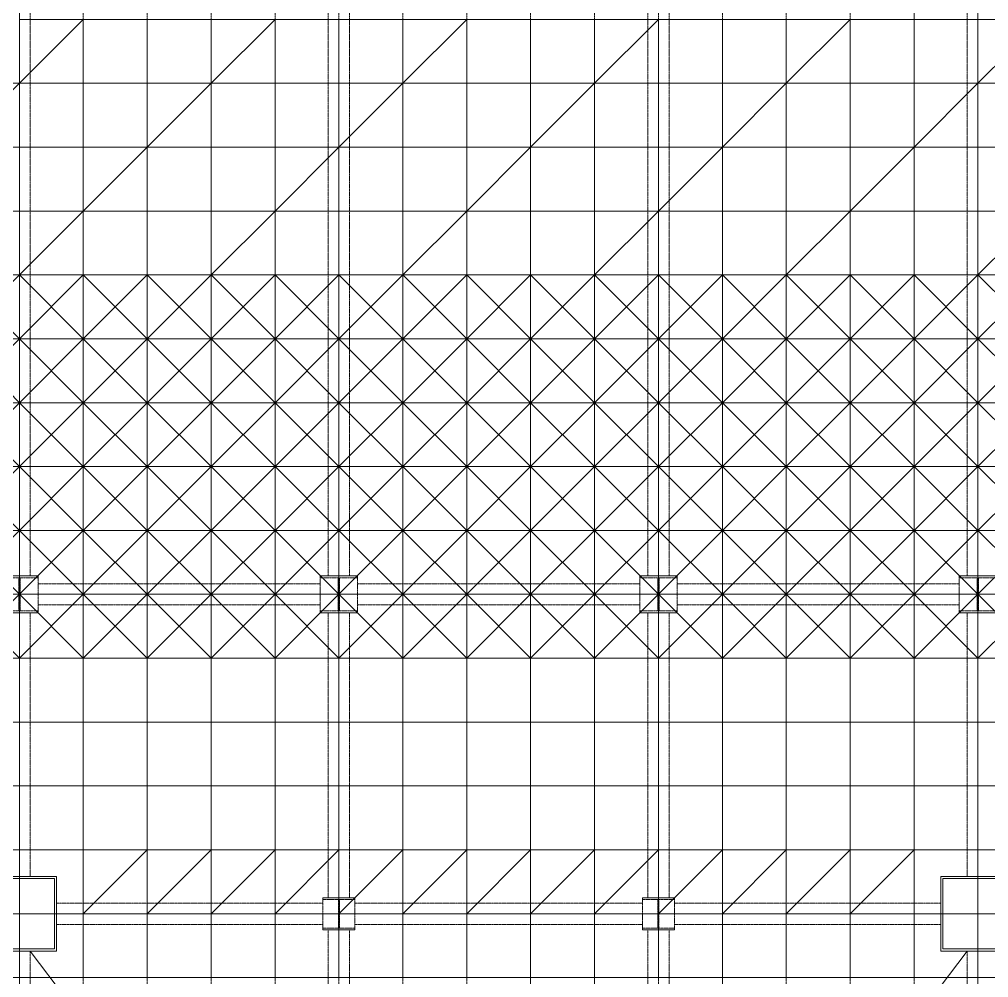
# Model space of a CAD drawing. Extents: x 73996 to 686888, y -9729 to 263202.
# Drawn here: x 390926 to 400026, y 198602 to 207602 of the extents above; entities that cross this region are included whole.
import ezdxf

# ---------------------------------------------------------------- set-up
doc = ezdxf.new("R2010")
doc.units = 0
doc.header["$LTSCALE"] = 20
doc.linetypes.add('Data Center Layout_L20$0$CENTER', pattern=[2, 1.25, -0.25, 0.25, -0.25])
doc.linetypes.add('Data Center Layout_L20$0$DOTK1', pattern=[0.1, 0.05, -0.05])
for name, color, linetype, lineweight in [('Data Center Layout_L20$0$$ALDG', 252, 'Data Center Layout_L20$0$DOTK1', 0), ('Data Center Layout_L20$0$$ALDG-P', 252, 'Continuous', 0), ('Data Center Layout_L20$0$$AREA-RC', 252, 'Continuous', 0), ('Data Center Layout_L20$0$$OOBIKI', 252, 'Data Center Layout_L20$0$DOTK1', 0), ('Data Center Layout_L20$0$ARC', 252, 'Continuous', 0), ('Data Center Layout_L20$0$H-SIN', 252, 'Data Center Layout_L20$0$CENTER', 9), ('Data Center Layout_L20$0$HOJO1', 252, 'Continuous', 0)]:
    doc.layers.add(name, color=color, linetype=linetype, lineweight=lineweight)

# ---------------------------------------------------------------- blocks, each defined once
blk = doc.blocks.new('Data Center Layout_L20$0$45%-AL-G')
blk.add_line((600, 600), (0, 0))
blk.add_lwpolyline([(0, 0), (600, 0), (600, 600), (0, 600)], close=True)
blk = doc.blocks.new('Data Center Layout_L20$0$BLANK')
blk.add_lwpolyline([(0, 0), (600, 0), (600, 600), (0, 600)], close=True)
blk = doc.blocks.new('Data Center Layout_L20$0$AGV')
for p, q in [((0, 600), (600, 0)), ((600, 600), (0, 0))]:
    blk.add_line(p, q)
blk.add_lwpolyline([(0, 0), (600, 0), (600, 600), (0, 600)], close=True)
blk = doc.blocks.new('Data Center Layout_L20$0$A$C80dc7663')
at = {"layer": 'Data Center Layout_L20$0$$ALDG'}
for p, q in [((433540.24, 183095.59), (433540.24, 148995.59)), ((434140.24, 183095.59), (434140.24, 148995.59)), ((434740.24, 183095.59), (434740.24, 148995.59)), ((435340.24, 183095.59), (435340.24, 148995.59)), ((435940.24, 183095.59), (435940.24, 148995.59)), ((436540.24, 183095.59), (436540.24, 148995.59)), ((437140.24, 183095.59), (437140.24, 148995.59)), ((437740.24, 183095.59), (437740.24, 148995.59)), ((438340.24, 183095.59), (438340.24, 148995.59)), ((438940.24, 183095.59), (438940.24, 148995.59)), ((439540.24, 183095.59), (439540.24, 148995.59)), ((440140.24, 183095.59), (440140.24, 148995.59)), ((440740.24, 183095.59), (440740.24, 148995.59)), ((441340.24, 183095.59), (441340.24, 148995.59)), ((441940.24, 183095.59), (441940.24, 166395.59)), ((432940.24, 182515.59), (432940.24, 166395.59)), ((531290.24, 173845.59), (334590.24, 173845.59)), ((334590.24, 173245.59), (531290.24, 173245.59)), ((334590.24, 172645.59), (531290.24, 172645.59)), ((334590.24, 172045.59), (531290.24, 172045.59)), ((531290.24, 171445.59), (334590.24, 171445.59)), ((334590.24, 170845.59), (531290.24, 170845.59)), ((531290.24, 170245.59), (334590.24, 170245.59)), ((334590.24, 169645.59), (531290.24, 169645.59)), ((531290.24, 169045.59), (334590.24, 169045.59)), ((334590.24, 168445.59), (531290.24, 168445.59)), ((531290.24, 167845.59), (334590.24, 167845.59)), ((334590.24, 167245.59), (531290.24, 167245.59)), ((531290.24, 166645.59), (334590.24, 166645.59)), ((433290.24, 166045.59), (441590.24, 166045.59)), ((432940.24, 165695.59), (432940.24, 148995.59)), ((441940.24, 165695.59), (441940.24, 148995.59))]:
    blk.add_line(p, q, dxfattribs=at)
at = {"layer": 'Data Center Layout_L20$0$$ALDG-P'}
for points in [[(423940.24, 172045.59), (486940.24, 172045.59), (486940.24, 181045.59), (423940.24, 181045.59)], [(421540.24, 151045.59), (421540.24, 165445.59), (428140.24, 165445.59), (428140.24, 154045.59), (431740.24, 154045.59), (431740.24, 165445.59), (439540.24, 165445.59), (439540.24, 151045.59)]]:
    blk.add_lwpolyline(points, close=True, dxfattribs=at)
at = {"layer": 'Data Center Layout_L20$0$$AREA-RC'}
blk.add_lwpolyline([(390940.24, 151045.59), (439540.24, 151045.59), (439540.24, 165445.59), (446140.24, 165445.59), (446140.24, 148345.59), (444890.24, 148345.59), (444890.24, 148945.59), (402990.24, 148945.59), (402990.24, 148395.59), (396590.24, 148395.59), (396590.24, 148345.59), (390890.24, 148345.59), (390890.24, 148995.59), (390940.24, 148995.59)], close=True, dxfattribs=at)
at = {"layer": 'Data Center Layout_L20$0$$OOBIKI'}
for p, q in [((433040.24, 169220.59), (433040.24, 179670.59)), ((435840.24, 169220.59), (435840.24, 179670.59)), ((436040.24, 169220.59), (436040.24, 179670.59)), ((438840.24, 169220.59), (438840.24, 179670.59)), ((439040.24, 169220.59), (439040.24, 179670.59)), ((441840.24, 169220.59), (441840.24, 179670.59)), ((433115.24, 169145.59), (435765.24, 169145.59)), ((436115.24, 169145.59), (438765.24, 169145.59)), ((439115.24, 169145.59), (441765.24, 169145.59)), ((433115.24, 168945.59), (435765.24, 168945.59)), ((436115.24, 168945.59), (438765.24, 168945.59)), ((439115.24, 168945.59), (441765.24, 168945.59)), ((433040.24, 166395.59), (433040.24, 168870.59)), ((435840.24, 166195.59), (435840.24, 168870.59)), ((436040.24, 166195.59), (436040.24, 168870.59)), ((438840.24, 166195.59), (438840.24, 168870.59)), ((439040.24, 166195.59), (439040.24, 168870.59)), ((441840.24, 166395.59), (441840.24, 168870.59)), ((433290.24, 166145.59), (435790.24, 166145.59)), ((436090.24, 166145.59), (438790.24, 166145.59)), ((439090.24, 166145.59), (441590.24, 166145.59)), ((433290.24, 165945.59), (435790.24, 165945.59)), ((435840.24, 160195.59), (435840.24, 165895.59)), ((436040.24, 160195.59), (436040.24, 165895.59)), ((436090.24, 165945.59), (438790.24, 165945.59)), ((438840.24, 160195.59), (438840.24, 165895.59)), ((439040.24, 160195.59), (439040.24, 165895.59)), ((439090.24, 165945.59), (441590.24, 165945.59)), ((433040.24, 160195.59), (433040.24, 165695.59)), ((441840.24, 160195.59), (441840.24, 165695.59))]:
    blk.add_line(p, q, dxfattribs=at)
at = {"layer": 'Data Center Layout_L20$0$$OOBIKI', "linetype": 'Data Center Layout_L20$0$DOTK1'}
for points in [[(432765.24, 169220.59), (433115.24, 169220.59), (433115.24, 169201.59), (432946.24, 169201.59), (432946.24, 168889.59), (433115.24, 168889.59), (433115.24, 168870.59), (432765.24, 168870.59), (432765.24, 168889.59), (432934.24, 168889.59), (432934.24, 169201.59), (432765.24, 169201.59)], [(435765.24, 169220.59), (436115.24, 169220.59), (436115.24, 169201.59), (435946.24, 169201.59), (435946.24, 168889.59), (436115.24, 168889.59), (436115.24, 168870.59), (435765.24, 168870.59), (435765.24, 168889.59), (435934.24, 168889.59), (435934.24, 169201.59), (435765.24, 169201.59)], [(438765.24, 169220.59), (439115.24, 169220.59), (439115.24, 169201.59), (438946.24, 169201.59), (438946.24, 168889.59), (439115.24, 168889.59), (439115.24, 168870.59), (438765.24, 168870.59), (438765.24, 168889.59), (438934.24, 168889.59), (438934.24, 169201.59), (438765.24, 169201.59)], [(441765.24, 169220.59), (442115.24, 169220.59), (442115.24, 169201.59), (441946.24, 169201.59), (441946.24, 168889.59), (442115.24, 168889.59), (442115.24, 168870.59), (441765.24, 168870.59), (441765.24, 168889.59), (441934.24, 168889.59), (441934.24, 169201.59), (441765.24, 169201.59)], [(435790.24, 166195.59), (436090.24, 166195.59), (436090.24, 166180.59), (435945.24, 166180.59), (435945.24, 165910.59), (436090.24, 165910.59), (436090.24, 165895.59), (435790.24, 165895.59), (435790.24, 165910.59), (435935.24, 165910.59), (435935.24, 166180.59), (435790.24, 166180.59)], [(438790.24, 166195.59), (439090.24, 166195.59), (439090.24, 166180.59), (438945.24, 166180.59), (438945.24, 165910.59), (439090.24, 165910.59), (439090.24, 165895.59), (438790.24, 165895.59), (438790.24, 165910.59), (438935.24, 165910.59), (438935.24, 166180.59), (438790.24, 166180.59)]]:
    blk.add_lwpolyline(points, close=True, dxfattribs=at)
at = {"layer": 'Data Center Layout_L20$0$$OOBIKI'}
for points in [[(432765.24, 168870.59), (433115.24, 168870.59), (433115.24, 169220.59), (432765.24, 169220.59)], [(435765.24, 168870.59), (436115.24, 168870.59), (436115.24, 169220.59), (435765.24, 169220.59)], [(438765.24, 168870.59), (439115.24, 168870.59), (439115.24, 169220.59), (438765.24, 169220.59)], [(441765.24, 168870.59), (442115.24, 168870.59), (442115.24, 169220.59), (441765.24, 169220.59)], [(435790.24, 165895.59), (436090.24, 165895.59), (436090.24, 166195.59), (435790.24, 166195.59)], [(438790.24, 165895.59), (439090.24, 165895.59), (439090.24, 166195.59), (438790.24, 166195.59)]]:
    blk.add_lwpolyline(points, close=True, dxfattribs=at)
at = {"layer": 'Data Center Layout_L20$0$ARC'}
for points in [[(432590.24, 165695.59), (432590.24, 166395.59), (433290.24, 166395.59), (433290.24, 165695.59)], [(432610.24, 165715.59), (432610.24, 166375.59), (433270.24, 166375.59), (433270.24, 165715.59)], [(441590.24, 165695.59), (441590.24, 166395.59), (442290.24, 166395.59), (442290.24, 165695.59)], [(441610.24, 165715.59), (441610.24, 166375.59), (442270.24, 166375.59), (442270.24, 165715.59)]]:
    blk.add_lwpolyline(points, close=True, dxfattribs=at)
at = {"layer": 'Data Center Layout_L20$0$H-SIN'}
for p, q in [((432940.24, 124521.53), (432940.24, 230045.59)), ((441940.24, 124521.53), (441940.24, 230045.59)), ((294307.41, 172045.59), (588940.24, 172045.59)), ((294307.41, 166045.59), (588940.24, 166045.59))]:
    blk.add_line(p, q, dxfattribs=at)
at = {"layer": 'Data Center Layout_L20$0$HOJO1'}
for p, q in [((441840.24, 165695.59), (433040.24, 154145.59)), ((433040.24, 165695.59), (441840.24, 154145.59))]:
    blk.add_line(p, q, dxfattribs=at)
at = {"layer": 'Data Center Layout_L20$0$$ALDG-P'}
for name, p in [('Data Center Layout_L20$0$BLANK', (441340.24, 174445.59)), ('Data Center Layout_L20$0$BLANK', (441940.24, 174445.59)), ('Data Center Layout_L20$0$45%-AL-G', (432940.24, 173845.59)), ('Data Center Layout_L20$0$BLANK', (433540.24, 173845.59)), ('Data Center Layout_L20$0$BLANK', (434140.24, 173845.59)), ('Data Center Layout_L20$0$45%-AL-G', (434740.24, 173845.59)), ('Data Center Layout_L20$0$BLANK', (435340.24, 173845.59)), ('Data Center Layout_L20$0$BLANK', (435940.24, 173845.59)), ('Data Center Layout_L20$0$45%-AL-G', (436540.24, 173845.59)), ('Data Center Layout_L20$0$BLANK', (437140.24, 173845.59)), ('Data Center Layout_L20$0$BLANK', (437740.24, 173845.59)), ('Data Center Layout_L20$0$45%-AL-G', (438340.24, 173845.59)), ('Data Center Layout_L20$0$BLANK', (438940.24, 173845.59)), ('Data Center Layout_L20$0$BLANK', (439540.24, 173845.59)), ('Data Center Layout_L20$0$45%-AL-G', (440140.24, 173845.59)), ('Data Center Layout_L20$0$BLANK', (440740.24, 173845.59)), ('Data Center Layout_L20$0$BLANK', (441340.24, 173845.59)), ('Data Center Layout_L20$0$45%-AL-G', (441940.24, 173845.59)), ('Data Center Layout_L20$0$45%-AL-G', (432340.24, 173245.59)), ('Data Center Layout_L20$0$BLANK', (432940.24, 173245.59)), ('Data Center Layout_L20$0$BLANK', (433540.24, 173245.59)), ('Data Center Layout_L20$0$45%-AL-G', (434140.24, 173245.59)), ('Data Center Layout_L20$0$BLANK', (434740.24, 173245.59)), ('Data Center Layout_L20$0$BLANK', (435340.24, 173245.59)), ('Data Center Layout_L20$0$45%-AL-G', (435940.24, 173245.59)), ('Data Center Layout_L20$0$BLANK', (436540.24, 173245.59)), ('Data Center Layout_L20$0$BLANK', (437140.24, 173245.59)), ('Data Center Layout_L20$0$45%-AL-G', (437740.24, 173245.59)), ('Data Center Layout_L20$0$BLANK', (438340.24, 173245.59)), ('Data Center Layout_L20$0$BLANK', (438940.24, 173245.59)), ('Data Center Layout_L20$0$45%-AL-G', (439540.24, 173245.59)), ('Data Center Layout_L20$0$BLANK', (440140.24, 173245.59)), ('Data Center Layout_L20$0$BLANK', (440740.24, 173245.59)), ('Data Center Layout_L20$0$45%-AL-G', (441340.24, 173245.59)), ('Data Center Layout_L20$0$BLANK', (441940.24, 173245.59)), ('Data Center Layout_L20$0$BLANK', (432340.24, 172645.59)), ('Data Center Layout_L20$0$BLANK', (432940.24, 172645.59)), ('Data Center Layout_L20$0$45%-AL-G', (433540.24, 172645.59)), ('Data Center Layout_L20$0$BLANK', (434140.24, 172645.59)), ('Data Center Layout_L20$0$BLANK', (434740.24, 172645.59)), ('Data Center Layout_L20$0$45%-AL-G', (435340.24, 172645.59)), ('Data Center Layout_L20$0$BLANK', (435940.24, 172645.59)), ('Data Center Layout_L20$0$BLANK', (436540.24, 172645.59)), ('Data Center Layout_L20$0$45%-AL-G', (437140.24, 172645.59)), ('Data Center Layout_L20$0$BLANK', (437740.24, 172645.59)), ('Data Center Layout_L20$0$BLANK', (438340.24, 172645.59)), ('Data Center Layout_L20$0$45%-AL-G', (438940.24, 172645.59)), ('Data Center Layout_L20$0$BLANK', (439540.24, 172645.59)), ('Data Center Layout_L20$0$BLANK', (440140.24, 172645.59)), ('Data Center Layout_L20$0$45%-AL-G', (440740.24, 172645.59)), ('Data Center Layout_L20$0$BLANK', (441340.24, 172645.59)), ('Data Center Layout_L20$0$BLANK', (441940.24, 172645.59)), ('Data Center Layout_L20$0$BLANK', (432340.24, 172045.59)), ('Data Center Layout_L20$0$45%-AL-G', (432940.24, 172045.59)), ('Data Center Layout_L20$0$BLANK', (433540.24, 172045.59)), ('Data Center Layout_L20$0$BLANK', (434140.24, 172045.59)), ('Data Center Layout_L20$0$45%-AL-G', (434740.24, 172045.59)), ('Data Center Layout_L20$0$BLANK', (435340.24, 172045.59)), ('Data Center Layout_L20$0$BLANK', (435940.24, 172045.59)), ('Data Center Layout_L20$0$45%-AL-G', (436540.24, 172045.59)), ('Data Center Layout_L20$0$BLANK', (437140.24, 172045.59)), ('Data Center Layout_L20$0$BLANK', (437740.24, 172045.59)), ('Data Center Layout_L20$0$45%-AL-G', (438340.24, 172045.59)), ('Data Center Layout_L20$0$BLANK', (438940.24, 172045.59)), ('Data Center Layout_L20$0$BLANK', (439540.24, 172045.59)), ('Data Center Layout_L20$0$45%-AL-G', (440140.24, 172045.59)), ('Data Center Layout_L20$0$BLANK', (440740.24, 172045.59)), ('Data Center Layout_L20$0$BLANK', (441340.24, 172045.59)), ('Data Center Layout_L20$0$45%-AL-G', (441940.24, 172045.59)), ('Data Center Layout_L20$0$AGV', (432340.24, 171445.59)), ('Data Center Layout_L20$0$AGV', (432940.24, 171445.59)), ('Data Center Layout_L20$0$AGV', (433540.24, 171445.59)), ('Data Center Layout_L20$0$AGV', (434140.24, 171445.59)), ('Data Center Layout_L20$0$AGV', (434740.24, 171445.59)), ('Data Center Layout_L20$0$AGV', (435340.24, 171445.59)), ('Data Center Layout_L20$0$AGV', (435940.24, 171445.59)), ('Data Center Layout_L20$0$AGV', (436540.24, 171445.59)), ('Data Center Layout_L20$0$AGV', (437140.24, 171445.59)), ('Data Center Layout_L20$0$AGV', (437740.24, 171445.59)), ('Data Center Layout_L20$0$AGV', (438340.24, 171445.59)), ('Data Center Layout_L20$0$AGV', (438940.24, 171445.59)), ('Data Center Layout_L20$0$AGV', (439540.24, 171445.59)), ('Data Center Layout_L20$0$AGV', (440140.24, 171445.59)), ('Data Center Layout_L20$0$AGV', (440740.24, 171445.59)), ('Data Center Layout_L20$0$AGV', (441340.24, 171445.59)), ('Data Center Layout_L20$0$AGV', (441940.24, 171445.59)), ('Data Center Layout_L20$0$AGV', (432340.24, 170845.59)), ('Data Center Layout_L20$0$AGV', (432940.24, 170845.59)), ('Data Center Layout_L20$0$AGV', (433540.24, 170845.59)), ('Data Center Layout_L20$0$AGV', (434140.24, 170845.59)), ('Data Center Layout_L20$0$AGV', (434740.24, 170845.59)), ('Data Center Layout_L20$0$AGV', (435340.24, 170845.59)), ('Data Center Layout_L20$0$AGV', (435940.24, 170845.59)), ('Data Center Layout_L20$0$AGV', (436540.24, 170845.59)), ('Data Center Layout_L20$0$AGV', (437140.24, 170845.59)), ('Data Center Layout_L20$0$AGV', (437740.24, 170845.59)), ('Data Center Layout_L20$0$AGV', (438340.24, 170845.59)), ('Data Center Layout_L20$0$AGV', (438940.24, 170845.59)), ('Data Center Layout_L20$0$AGV', (439540.24, 170845.59)), ('Data Center Layout_L20$0$AGV', (440140.24, 170845.59)), ('Data Center Layout_L20$0$AGV', (440740.24, 170845.59)), ('Data Center Layout_L20$0$AGV', (441340.24, 170845.59)), ('Data Center Layout_L20$0$AGV', (441940.24, 170845.59)), ('Data Center Layout_L20$0$AGV', (432340.24, 170245.59)), ('Data Center Layout_L20$0$AGV', (432940.24, 170245.59)), ('Data Center Layout_L20$0$AGV', (433540.24, 170245.59)), ('Data Center Layout_L20$0$AGV', (434140.24, 170245.59)), ('Data Center Layout_L20$0$AGV', (434740.24, 170245.59)), ('Data Center Layout_L20$0$AGV', (435340.24, 170245.59)), ('Data Center Layout_L20$0$AGV', (435940.24, 170245.59)), ('Data Center Layout_L20$0$AGV', (436540.24, 170245.59)), ('Data Center Layout_L20$0$AGV', (437140.24, 170245.59)), ('Data Center Layout_L20$0$AGV', (437740.24, 170245.59)), ('Data Center Layout_L20$0$AGV', (438340.24, 170245.59)), ('Data Center Layout_L20$0$AGV', (438940.24, 170245.59)), ('Data Center Layout_L20$0$AGV', (439540.24, 170245.59)), ('Data Center Layout_L20$0$AGV', (440140.24, 170245.59)), ('Data Center Layout_L20$0$AGV', (440740.24, 170245.59)), ('Data Center Layout_L20$0$AGV', (441340.24, 170245.59)), ('Data Center Layout_L20$0$AGV', (441940.24, 170245.59)), ('Data Center Layout_L20$0$AGV', (432340.24, 169645.59)), ('Data Center Layout_L20$0$AGV', (432940.24, 169645.59)), ('Data Center Layout_L20$0$AGV', (433540.24, 169645.59)), ('Data Center Layout_L20$0$AGV', (434140.24, 169645.59)), ('Data Center Layout_L20$0$AGV', (434740.24, 169645.59)), ('Data Center Layout_L20$0$AGV', (435340.24, 169645.59)), ('Data Center Layout_L20$0$AGV', (435940.24, 169645.59)), ('Data Center Layout_L20$0$AGV', (436540.24, 169645.59)), ('Data Center Layout_L20$0$AGV', (437140.24, 169645.59)), ('Data Center Layout_L20$0$AGV', (437740.24, 169645.59)), ('Data Center Layout_L20$0$AGV', (438340.24, 169645.59)), ('Data Center Layout_L20$0$AGV', (438940.24, 169645.59)), ('Data Center Layout_L20$0$AGV', (439540.24, 169645.59)), ('Data Center Layout_L20$0$AGV', (440140.24, 169645.59)), ('Data Center Layout_L20$0$AGV', (440740.24, 169645.59)), ('Data Center Layout_L20$0$AGV', (441340.24, 169645.59)), ('Data Center Layout_L20$0$AGV', (441940.24, 169645.59)), ('Data Center Layout_L20$0$AGV', (432340.24, 169045.59)), ('Data Center Layout_L20$0$AGV', (432940.24, 169045.59)), ('Data Center Layout_L20$0$AGV', (433540.24, 169045.59)), ('Data Center Layout_L20$0$AGV', (434140.24, 169045.59)), ('Data Center Layout_L20$0$AGV', (434740.24, 169045.59)), ('Data Center Layout_L20$0$AGV', (435340.24, 169045.59)), ('Data Center Layout_L20$0$AGV', (435940.24, 169045.59)), ('Data Center Layout_L20$0$AGV', (436540.24, 169045.59)), ('Data Center Layout_L20$0$AGV', (437140.24, 169045.59)), ('Data Center Layout_L20$0$AGV', (437740.24, 169045.59)), ('Data Center Layout_L20$0$AGV', (438340.24, 169045.59)), ('Data Center Layout_L20$0$AGV', (438940.24, 169045.59)), ('Data Center Layout_L20$0$AGV', (439540.24, 169045.59)), ('Data Center Layout_L20$0$AGV', (440140.24, 169045.59)), ('Data Center Layout_L20$0$AGV', (440740.24, 169045.59)), ('Data Center Layout_L20$0$AGV', (441340.24, 169045.59)), ('Data Center Layout_L20$0$AGV', (441940.24, 169045.59)), ('Data Center Layout_L20$0$AGV', (432340.24, 168445.59)), ('Data Center Layout_L20$0$AGV', (432940.24, 168445.59)), ('Data Center Layout_L20$0$AGV', (433540.24, 168445.59)), ('Data Center Layout_L20$0$AGV', (434140.24, 168445.59)), ('Data Center Layout_L20$0$AGV', (434740.24, 168445.59)), ('Data Center Layout_L20$0$AGV', (435340.24, 168445.59)), ('Data Center Layout_L20$0$AGV', (435940.24, 168445.59)), ('Data Center Layout_L20$0$AGV', (436540.24, 168445.59)), ('Data Center Layout_L20$0$AGV', (437140.24, 168445.59)), ('Data Center Layout_L20$0$AGV', (437740.24, 168445.59)), ('Data Center Layout_L20$0$AGV', (438340.24, 168445.59)), ('Data Center Layout_L20$0$AGV', (438940.24, 168445.59)), ('Data Center Layout_L20$0$AGV', (439540.24, 168445.59)), ('Data Center Layout_L20$0$AGV', (440140.24, 168445.59)), ('Data Center Layout_L20$0$AGV', (440740.24, 168445.59)), ('Data Center Layout_L20$0$AGV', (441340.24, 168445.59)), ('Data Center Layout_L20$0$AGV', (441940.24, 168445.59)), ('Data Center Layout_L20$0$BLANK', (432340.24, 167845.59)), ('Data Center Layout_L20$0$BLANK', (432940.24, 167845.59)), ('Data Center Layout_L20$0$BLANK', (433540.24, 167845.59)), ('Data Center Layout_L20$0$BLANK', (434140.24, 167845.59)), ('Data Center Layout_L20$0$BLANK', (434740.24, 167845.59)), ('Data Center Layout_L20$0$BLANK', (435340.24, 167845.59)), ('Data Center Layout_L20$0$BLANK', (435940.24, 167845.59)), ('Data Center Layout_L20$0$BLANK', (436540.24, 167845.59)), ('Data Center Layout_L20$0$BLANK', (437140.24, 167845.59)), ('Data Center Layout_L20$0$BLANK', (437740.24, 167845.59)), ('Data Center Layout_L20$0$BLANK', (438340.24, 167845.59)), ('Data Center Layout_L20$0$BLANK', (438940.24, 167845.59)), ('Data Center Layout_L20$0$BLANK', (439540.24, 167845.59)), ('Data Center Layout_L20$0$BLANK', (440140.24, 167845.59)), ('Data Center Layout_L20$0$BLANK', (440740.24, 167845.59)), ('Data Center Layout_L20$0$BLANK', (441340.24, 167845.59)), ('Data Center Layout_L20$0$BLANK', (441940.24, 167845.59)), ('Data Center Layout_L20$0$BLANK', (432340.24, 167245.59)), ('Data Center Layout_L20$0$BLANK', (432940.24, 167245.59)), ('Data Center Layout_L20$0$BLANK', (433540.24, 167245.59)), ('Data Center Layout_L20$0$BLANK', (434140.24, 167245.59)), ('Data Center Layout_L20$0$BLANK', (434740.24, 167245.59)), ('Data Center Layout_L20$0$BLANK', (435340.24, 167245.59)), ('Data Center Layout_L20$0$BLANK', (435940.24, 167245.59)), ('Data Center Layout_L20$0$BLANK', (436540.24, 167245.59)), ('Data Center Layout_L20$0$BLANK', (437140.24, 167245.59)), ('Data Center Layout_L20$0$BLANK', (437740.24, 167245.59)), ('Data Center Layout_L20$0$BLANK', (438340.24, 167245.59)), ('Data Center Layout_L20$0$BLANK', (438940.24, 167245.59)), ('Data Center Layout_L20$0$BLANK', (439540.24, 167245.59)), ('Data Center Layout_L20$0$BLANK', (440140.24, 167245.59)), ('Data Center Layout_L20$0$BLANK', (440740.24, 167245.59)), ('Data Center Layout_L20$0$BLANK', (441340.24, 167245.59)), ('Data Center Layout_L20$0$BLANK', (441940.24, 167245.59)), ('Data Center Layout_L20$0$BLANK', (432340.24, 166645.59)), ('Data Center Layout_L20$0$BLANK', (432940.24, 166645.59)), ('Data Center Layout_L20$0$BLANK', (433540.24, 166645.59)), ('Data Center Layout_L20$0$BLANK', (434140.24, 166645.59)), ('Data Center Layout_L20$0$BLANK', (434740.24, 166645.59)), ('Data Center Layout_L20$0$BLANK', (435340.24, 166645.59)), ('Data Center Layout_L20$0$BLANK', (435940.24, 166645.59)), ('Data Center Layout_L20$0$BLANK', (436540.24, 166645.59)), ('Data Center Layout_L20$0$BLANK', (437140.24, 166645.59)), ('Data Center Layout_L20$0$BLANK', (437740.24, 166645.59)), ('Data Center Layout_L20$0$BLANK', (438340.24, 166645.59)), ('Data Center Layout_L20$0$BLANK', (438940.24, 166645.59)), ('Data Center Layout_L20$0$BLANK', (439540.24, 166645.59)), ('Data Center Layout_L20$0$BLANK', (440140.24, 166645.59)), ('Data Center Layout_L20$0$BLANK', (440740.24, 166645.59)), ('Data Center Layout_L20$0$BLANK', (441340.24, 166645.59)), ('Data Center Layout_L20$0$BLANK', (441940.24, 166645.59)), ('Data Center Layout_L20$0$BLANK', (432340.24, 166045.59)), ('Data Center Layout_L20$0$BLANK', (432940.24, 166045.59)), ('Data Center Layout_L20$0$45%-AL-G', (433540.24, 166045.59)), ('Data Center Layout_L20$0$45%-AL-G', (434140.24, 166045.59)), ('Data Center Layout_L20$0$45%-AL-G', (434740.24, 166045.59)), ('Data Center Layout_L20$0$45%-AL-G', (435340.24, 166045.59)), ('Data Center Layout_L20$0$45%-AL-G', (435940.24, 166045.59)), ('Data Center Layout_L20$0$45%-AL-G', (436540.24, 166045.59)), ('Data Center Layout_L20$0$45%-AL-G', (437140.24, 166045.59)), ('Data Center Layout_L20$0$45%-AL-G', (437740.24, 166045.59)), ('Data Center Layout_L20$0$45%-AL-G', (438340.24, 166045.59)), ('Data Center Layout_L20$0$45%-AL-G', (438940.24, 166045.59)), ('Data Center Layout_L20$0$45%-AL-G', (439540.24, 166045.59)), ('Data Center Layout_L20$0$45%-AL-G', (440140.24, 166045.59)), ('Data Center Layout_L20$0$45%-AL-G', (440740.24, 166045.59)), ('Data Center Layout_L20$0$BLANK', (441340.24, 166045.59)), ('Data Center Layout_L20$0$BLANK', (441940.24, 166045.59)), ('Data Center Layout_L20$0$BLANK', (432340.24, 165445.59)), ('Data Center Layout_L20$0$BLANK', (432940.24, 165445.59)), ('Data Center Layout_L20$0$BLANK', (433540.24, 165445.59)), ('Data Center Layout_L20$0$BLANK', (434140.24, 165445.59)), ('Data Center Layout_L20$0$BLANK', (434740.24, 165445.59)), ('Data Center Layout_L20$0$BLANK', (435340.24, 165445.59)), ('Data Center Layout_L20$0$BLANK', (435940.24, 165445.59)), ('Data Center Layout_L20$0$BLANK', (436540.24, 165445.59)), ('Data Center Layout_L20$0$BLANK', (437140.24, 165445.59)), ('Data Center Layout_L20$0$BLANK', (437740.24, 165445.59)), ('Data Center Layout_L20$0$BLANK', (438340.24, 165445.59)), ('Data Center Layout_L20$0$BLANK', (438940.24, 165445.59)), ('Data Center Layout_L20$0$BLANK', (439540.24, 165445.59)), ('Data Center Layout_L20$0$BLANK', (440140.24, 165445.59)), ('Data Center Layout_L20$0$BLANK', (440740.24, 165445.59)), ('Data Center Layout_L20$0$BLANK', (441340.24, 165445.59)), ('Data Center Layout_L20$0$BLANK', (441940.24, 165445.59)), ('Data Center Layout_L20$0$BLANK', (437740.24, 164845.59))]:
    blk.add_blockref(name, p, dxfattribs=at)
blk = doc.blocks.new('Data Center Layout_L20')
blk.add_blockref('Data Center Layout_L20$0$A$C80dc7663', (-42014.7, 33156.7))

msp = doc.modelspace()

# ---------------------------------------------------------------- block references
msp.add_blockref('Data Center Layout_L20', (0, 0))

doc.saveas('drawing.dxf')
